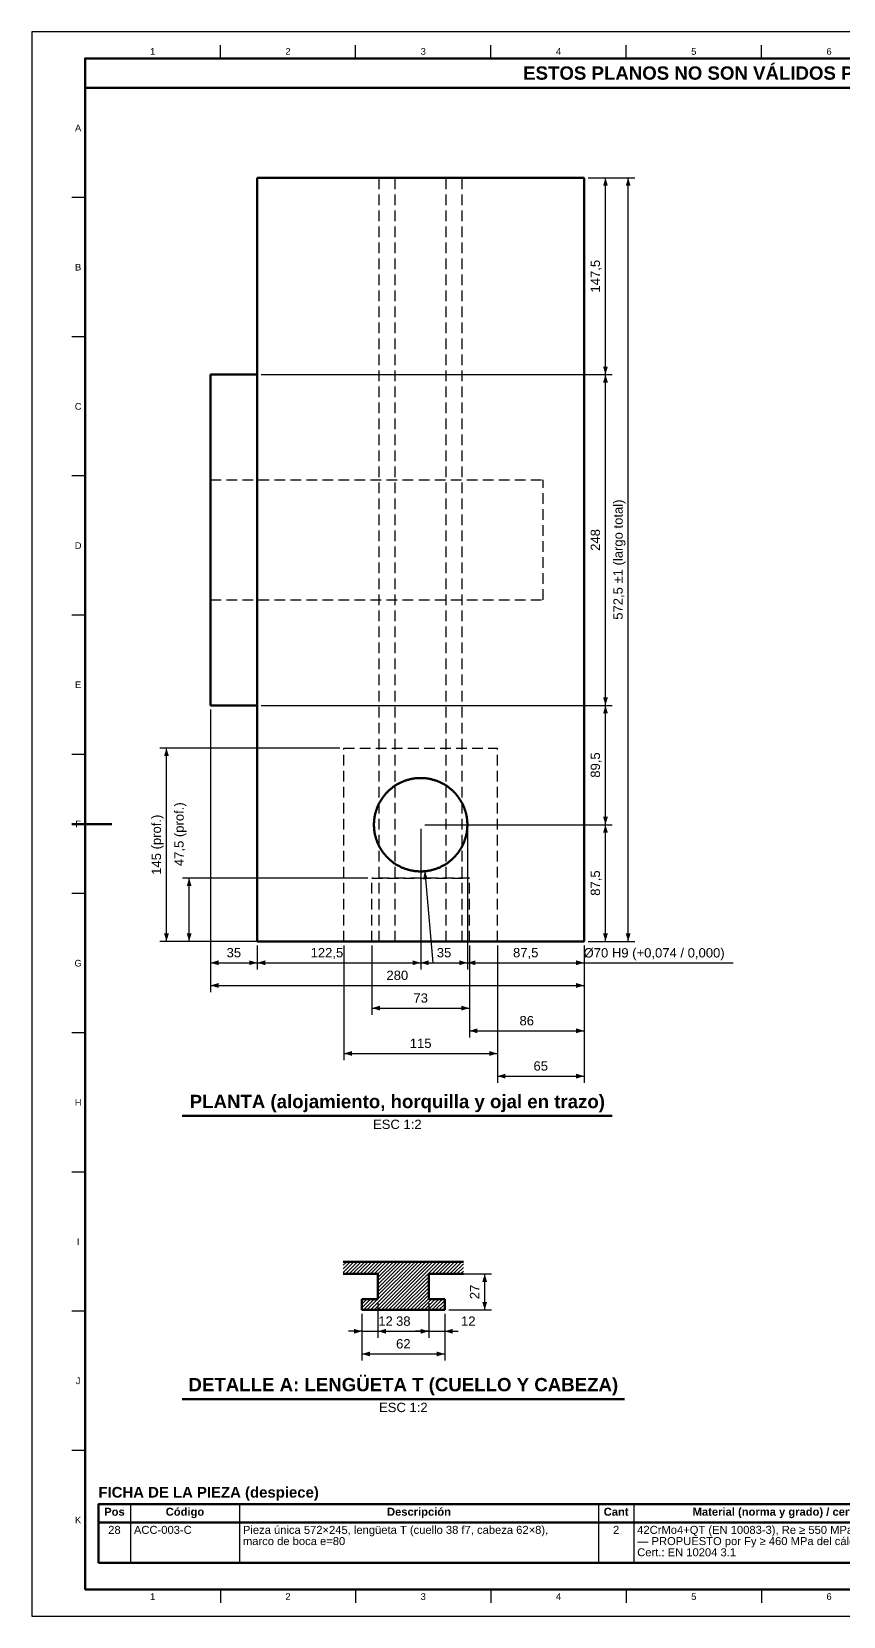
# Model space of a CAD drawing. Header units: millimetres. Extents: x 0 to 841, y 0 to 594.
# Drawn here: x 0 to 304, y 0 to 594 of the extents above; entities that cross this region are included whole.
import ezdxf
from ezdxf.enums import TextEntityAlignment as Align

# ---------------------------------------------------------------- set-up
doc = ezdxf.new("R2010")
doc.units = ezdxf.units.MM
doc.linetypes.add('OCULTO', pattern=[6, 4, -2])
for name, color, linetype, lineweight in [('ACH', 7, 'CONTINUOUS', 13), ('COTA', 7, 'CONTINUOUS', 25), ('FINA', 7, 'CONTINUOUS', 25), ('MARCO', 7, 'CONTINUOUS', 70), ('OCU', 7, 'OCULTO', 25), ('TXT', 7, 'CONTINUOUS', 25), ('VIS', 7, 'CONTINUOUS', 50)]:
    doc.layers.add(name, color=color, linetype=linetype, lineweight=lineweight)
doc.styles.add('STD', font='LiberationSans-Regular.ttf')
doc.styles.add('STDB', font='LiberationSans-Bold.ttf')

msp = doc.modelspace()

# ---------------------------------------------------------------- hatches: boundary and pattern name
at = {"layer": 'ACH'}
h = msp.add_hatch(dxfattribs=at)
h.set_pattern_fill('ANSI31', scale=0.3)
h.paths.add_polyline_path([(123.75, 114.85), (123.75, 118.85), (129.75, 118.85), (129.75, 128.35), (116.75, 128.35), (116.75, 132.85), (161.75, 132.85), (161.75, 128.35), (148.75, 128.35), (148.75, 118.85), (154.75, 118.85), (154.75, 114.85)])

# ---------------------------------------------------------------- linework, layer by layer
at = {"layer": 'COTA'}
for p, q in [((208.5, 539.23), (217.5, 539.23)), ((208.5, 539.23), (226, 539.23)), ((215, 465.48), (215, 539.23)), ((223.5, 252.98), (223.5, 539.23)), ((86, 465.48), (217.5, 465.48)), ((86, 465.48), (217.5, 465.48)), ((215, 341.48), (215, 465.48)), ((67, 339.98), (67, 242.48)), ((67, 339.98), (67, 233.98)), ((86, 341.48), (217.5, 341.48)), ((86, 341.48), (217.5, 341.48)), ((215, 296.73), (215, 341.48)), ((115.5, 325.48), (48, 325.48)), ((50.5, 252.98), (50.5, 325.48)), ((145.75, 295.23), (145.75, 242.48)), ((145.75, 295.23), (145.75, 242.48)), ((147.25, 296.73), (217.5, 296.73)), ((147.25, 296.73), (217.5, 296.73)), ((163.25, 295.23), (163.25, 242.48)), ((163.25, 295.23), (163.25, 242.48)), ((215, 252.98), (215, 296.73)), ((147.28, 279.3), (150.3, 245.01)), ((126, 276.73), (56.5, 276.73)), ((59, 252.98), (59, 276.73)), ((115.5, 252.98), (48, 252.98)), ((126, 252.98), (56.5, 252.98)), ((84.5, 251.48), (84.5, 242.48)), ((84.5, 251.48), (84.5, 242.48)), ((117, 251.48), (117, 208.48)), ((127.5, 251.48), (127.5, 225.48)), ((164, 251.48), (164, 225.48)), ((164, 251.48), (164, 216.98)), ((174.5, 251.48), (174.5, 208.48)), ((174.5, 251.48), (174.5, 199.98)), ((207, 251.48), (207, 242.48)), ((207, 251.48), (207, 233.98)), ((207, 251.48), (207, 216.98)), ((207, 251.48), (207, 199.98)), ((208.5, 252.98), (217.5, 252.98)), ((208.5, 252.98), (226, 252.98)), ((67, 244.98), (84.5, 244.98)), ((84.5, 244.98), (145.75, 244.98)), ((145.75, 244.98), (163.25, 244.98)), ((150.3, 245.01), (207.31, 245.01)), ((163.25, 244.98), (207, 244.98)), ((207.31, 245.01), (262.81, 245.01)), ((67, 236.48), (207, 236.48)), ((127.5, 227.98), (164, 227.98)), ((164, 219.48), (207, 219.48)), ((117, 210.98), (174.5, 210.98)), ((174.5, 202.48), (207, 202.48)), ((150.25, 128.35), (172.25, 128.35)), ((169.75, 114.85), (169.75, 128.35)), ((123.75, 113.35), (123.75, 104.35)), ((123.75, 113.35), (123.75, 95.85)), ((129.75, 117.35), (129.75, 104.35)), ((129.75, 117.35), (129.75, 104.35)), ((148.75, 117.35), (148.75, 104.35)), ((148.75, 117.35), (148.75, 104.35)), ((154.75, 113.35), (154.75, 104.35)), ((154.75, 113.35), (154.75, 95.85)), ((156.25, 114.85), (172.25, 114.85)), ((123.75, 106.85), (118.75, 106.85)), ((123.75, 106.85), (129.75, 106.85)), ((129.75, 106.85), (134.75, 106.85)), ((129.75, 106.85), (148.75, 106.85)), ((129.75, 106.85), (136.41, 106.85)), ((148.75, 106.85), (143.75, 106.85)), ((148.75, 106.85), (154.75, 106.85)), ((154.75, 106.85), (159.75, 106.85)), ((123.75, 98.35), (154.75, 98.35))]:
    msp.add_line(p, q, dxfattribs=at)
for points in [[(215, 539.23), (214.1, 536.23), (215.9, 536.23)], [(223.5, 539.23), (222.6, 536.23), (224.4, 536.23)], [(215, 465.48), (215.9, 468.48), (214.1, 468.48)], [(215, 465.48), (214.1, 462.48), (215.9, 462.48)], [(215, 341.48), (215.9, 344.48), (214.1, 344.48)], [(215, 341.48), (214.1, 338.48), (215.9, 338.48)], [(50.5, 325.48), (49.6, 322.48), (51.4, 322.48)], [(215, 296.73), (215.9, 299.73), (214.1, 299.73)], [(215, 296.73), (214.1, 293.73), (215.9, 293.73)], [(147.28, 279.3), (146.65, 276.23), (148.44, 276.39)], [(59, 276.73), (58.1, 273.73), (59.9, 273.73)], [(50.5, 252.98), (51.4, 255.98), (49.6, 255.98)], [(59, 252.98), (59.9, 255.98), (58.1, 255.98)], [(215, 252.98), (215.9, 255.98), (214.1, 255.98)], [(223.5, 252.98), (224.4, 255.98), (222.6, 255.98)], [(67, 244.98), (70, 244.08), (70, 245.88)], [(84.5, 244.98), (81.5, 245.88), (81.5, 244.08)], [(84.5, 244.98), (87.5, 244.08), (87.5, 245.88)], [(145.75, 244.98), (142.75, 245.88), (142.75, 244.08)], [(145.75, 244.98), (148.75, 244.08), (148.75, 245.88)], [(163.25, 244.98), (160.25, 245.88), (160.25, 244.08)], [(163.25, 244.98), (166.25, 244.08), (166.25, 245.88)], [(207, 244.98), (204, 245.88), (204, 244.08)], [(67, 236.48), (70, 235.58), (70, 237.38)], [(207, 236.48), (204, 237.38), (204, 235.58)], [(127.5, 227.98), (130.5, 227.08), (130.5, 228.88)], [(164, 227.98), (161, 228.88), (161, 227.08)], [(164, 219.48), (167, 218.58), (167, 220.38)], [(207, 219.48), (204, 220.38), (204, 218.58)], [(117, 210.98), (120, 210.08), (120, 211.88)], [(174.5, 210.98), (171.5, 211.88), (171.5, 210.08)], [(174.5, 202.48), (177.5, 201.58), (177.5, 203.38)], [(207, 202.48), (204, 203.38), (204, 201.58)], [(169.75, 128.35), (168.85, 125.35), (170.65, 125.35)], [(169.75, 114.85), (170.65, 117.85), (168.85, 117.85)], [(123.75, 106.85), (120.75, 107.75), (120.75, 105.95)], [(129.75, 106.85), (132.75, 105.95), (132.75, 107.75)], [(129.75, 106.85), (132.75, 105.95), (132.75, 107.75)], [(148.75, 106.85), (145.75, 107.75), (145.75, 105.95)], [(148.75, 106.85), (145.75, 107.75), (145.75, 105.95)], [(154.75, 106.85), (157.75, 105.95), (157.75, 107.75)], [(123.75, 98.35), (126.75, 97.45), (126.75, 99.25)], [(154.75, 98.35), (151.75, 99.25), (151.75, 97.45)]]:
    msp.add_solid(points, dxfattribs=at)
at = {"layer": 'FINA'}
for p, q in [((70.69, 584), (70.69, 589)), ((121.38, 584), (121.38, 589)), ((172.06, 584), (172.06, 589)), ((222.75, 584), (222.75, 589)), ((273.44, 584), (273.44, 589)), ((20, 531.82), (15, 531.82)), ((20, 479.64), (15, 479.64)), ((20, 427.45), (15, 427.45)), ((20, 375.27), (15, 375.27)), ((20, 323.09), (15, 323.09)), ((20, 270.91), (15, 270.91)), ((20, 218.73), (15, 218.73)), ((20, 166.55), (15, 166.55)), ((20, 114.36), (15, 114.36)), ((20, 62.18), (15, 62.18)), ((37.01, 42), (37.01, 20)), ((77.85, 42), (77.85, 20)), ((212.38, 42), (212.38, 20)), ((225.59, 42), (225.59, 20)), ((25, 35.2), (646, 35.2)), ((70.69, 10), (70.69, 5)), ((121.38, 10), (121.38, 5)), ((172.06, 10), (172.06, 5)), ((222.75, 10), (222.75, 5)), ((273.44, 10), (273.44, 5))]:
    msp.add_line(p, q, dxfattribs=at)
msp.add_lwpolyline([(0, 0), (841, 0), (841, 594), (0, 594)], close=True, dxfattribs=at)
at = {"layer": 'MARCO'}
msp.add_line((15, 297), (30, 297), dxfattribs=at)
for points in [[(20, 10), (831, 10), (831, 584), (20, 584)], [(20, 573), (831, 573), (831, 584), (20, 584)]]:
    msp.add_lwpolyline(points, close=True, dxfattribs=at)
at = {"layer": 'OCU'}
for points in [[(84.5, 539.23), (136.25, 539.23)], [(84.5, 465.48), (84.5, 539.23)], [(130.25, 252.98), (130.25, 539.23)], [(130.25, 252.98), (130.25, 539.23)], [(130.25, 539.23), (136.25, 539.23)], [(130.25, 539.23), (161.25, 539.23)], [(136.25, 252.98), (136.25, 539.23)], [(136.25, 252.98), (136.25, 539.23)], [(155.25, 539.23), (207, 539.23)], [(155.25, 539.23), (161.25, 539.23)], [(155.25, 252.98), (155.25, 539.23)], [(155.25, 252.98), (155.25, 539.23)], [(161.25, 252.98), (161.25, 539.23)], [(161.25, 252.98), (161.25, 539.23)], [(207, 252.98), (207, 539.23)], [(67, 465.48), (84.5, 465.48)], [(67, 341.48), (67, 465.48)], [(84.5, 341.48), (84.5, 465.48)], [(67, 425.98), (67, 380.98)], [(67, 425.98), (67, 380.98)], [(67, 425.98), (191.67, 425.98)], [(67, 425.98), (191.67, 425.98)], [(191.67, 380.98), (191.67, 425.98)], [(191.67, 380.98), (191.67, 425.98)], [(67, 380.98), (191.67, 380.98)], [(67, 380.98), (191.67, 380.98)], [(67, 341.48), (84.5, 341.48)], [(84.5, 252.98), (84.5, 341.48)], [(117, 252.98), (117, 325.48)], [(117, 325.48), (174.5, 325.48)], [(117, 252.98), (117, 325.48)], [(117, 325.48), (174.5, 325.48)], [(174.5, 252.98), (174.5, 325.48)], [(174.5, 252.98), (174.5, 325.48)], [(163.25, 296.73), (163.25, 296.43), (163.24, 296.13), (163.23, 295.83), (163.21, 295.53), (163.19, 295.23), (163.16, 294.93), (163.12, 294.63), (163.09, 294.33), (163.04, 294.04), (162.99, 293.74), (162.94, 293.44), (162.88, 293.15), (162.82, 292.86), (162.75, 292.56), (162.67, 292.27), (162.59, 291.98), (162.51, 291.69), (162.42, 291.41), (162.33, 291.12), (162.23, 290.84), (162.13, 290.56), (162.02, 290.28), (161.9, 290), (161.79, 289.72), (161.66, 289.45), (161.54, 289.17), (161.4, 288.9), (161.27, 288.64), (161.13, 288.37), (160.98, 288.11), (160.83, 287.85), (160.68, 287.59), (160.52, 287.34), (160.35, 287.08), (160.18, 286.83), (160.01, 286.59), (159.84, 286.35), (159.66, 286.1), (159.47, 285.87), (159.28, 285.63), (159.09, 285.4), (158.89, 285.18), (158.69, 284.95), (158.49, 284.73), (158.28, 284.51), (158.07, 284.3), (157.86, 284.09), (157.64, 283.89), (157.42, 283.68), (157.19, 283.48), (156.96, 283.29), (156.73, 283.1), (156.49, 282.91), (156.25, 282.73), (156.01, 282.55), (155.77, 282.38), (155.52, 282.21), (155.27, 282.04), (155.02, 281.88), (154.76, 281.73), (154.5, 281.57), (154.24, 281.43), (153.97, 281.28), (153.71, 281.14), (153.44, 281.01), (153.17, 280.88), (152.9, 280.75), (152.62, 280.63), (152.34, 280.52), (152.06, 280.41), (151.78, 280.3), (151.5, 280.2), (151.21, 280.1), (150.93, 280.01), (150.64, 279.93), (150.35, 279.84), (150.06, 279.77), (149.77, 279.7), (149.48, 279.63), (149.18, 279.57), (148.89, 279.51), (148.59, 279.46), (148.29, 279.41), (148, 279.37), (147.7, 279.34), (147.4, 279.31), (147.1, 279.28), (146.8, 279.26), (146.5, 279.24), (146.2, 279.23), (145.9, 279.23), (145.6, 279.23), (145.3, 279.23), (145, 279.24), (144.7, 279.26), (144.4, 279.28), (144.1, 279.31), (143.8, 279.34), (143.5, 279.37), (143.21, 279.41), (142.91, 279.46), (142.61, 279.51), (142.32, 279.57), (142.02, 279.63), (141.73, 279.7), (141.44, 279.77), (141.15, 279.84), (140.86, 279.93), (140.57, 280.01), (140.29, 280.1), (140, 280.2), (139.72, 280.3), (139.44, 280.41), (139.16, 280.52), (138.88, 280.63), (138.6, 280.75), (138.33, 280.88), (138.06, 281.01), (137.79, 281.14), (137.53, 281.28), (137.26, 281.43), (137, 281.57), (136.74, 281.73), (136.48, 281.88), (136.23, 282.04), (135.98, 282.21), (135.73, 282.38), (135.49, 282.55), (135.25, 282.73), (135.01, 282.91), (134.77, 283.1), (134.54, 283.29), (134.31, 283.48), (134.08, 283.68), (133.86, 283.89), (133.64, 284.09), (133.43, 284.3), (133.22, 284.51), (133.01, 284.73), (132.81, 284.95), (132.61, 285.18), (132.41, 285.4), (132.22, 285.63), (132.03, 285.87), (131.84, 286.1), (131.66, 286.35), (131.49, 286.59), (131.32, 286.83), (131.15, 287.08), (130.98, 287.34), (130.82, 287.59), (130.67, 287.85), (130.52, 288.11), (130.37, 288.37), (130.23, 288.64), (130.1, 288.9), (129.96, 289.17), (129.84, 289.45), (129.71, 289.72), (129.6, 290), (129.48, 290.28), (129.37, 290.56), (129.27, 290.84), (129.17, 291.12), (129.08, 291.41), (128.99, 291.69), (128.91, 291.98), (128.83, 292.27), (128.75, 292.56), (128.68, 292.86), (128.62, 293.15), (128.56, 293.44), (128.51, 293.74), (128.46, 294.04), (128.41, 294.33), (128.38, 294.63), (128.34, 294.93), (128.31, 295.23), (128.29, 295.53), (128.27, 295.83), (128.26, 296.13), (128.25, 296.43), (128.25, 296.73), (128.25, 297.03), (128.26, 297.33), (128.27, 297.63), (128.29, 297.93), (128.31, 298.23), (128.34, 298.53), (128.38, 298.83), (128.41, 299.12), (128.46, 299.42), (128.51, 299.72), (128.56, 300.01), (128.62, 300.31), (128.68, 300.6), (128.75, 300.89), (128.83, 301.19), (128.91, 301.48), (128.99, 301.76), (129.08, 302.05), (129.17, 302.34), (129.27, 302.62), (129.37, 302.9), (129.48, 303.18), (129.6, 303.46), (129.71, 303.74), (129.84, 304.01), (129.96, 304.28), (130.1, 304.55), (130.23, 304.82), (130.37, 305.09), (130.52, 305.35), (130.67, 305.61), (130.82, 305.87), (130.98, 306.12), (131.15, 306.37), (131.32, 306.62), (131.49, 306.87), (131.66, 307.11), (131.84, 307.35), (132.03, 307.59), (132.22, 307.82), (132.41, 308.05), (132.61, 308.28), (132.81, 308.51), (133.01, 308.73), (133.22, 308.94), (133.43, 309.16), (133.64, 309.37), (133.86, 309.57), (134.08, 309.77), (134.31, 309.97), (134.54, 310.17), (134.77, 310.36), (135.01, 310.54), (135.25, 310.73), (135.49, 310.9), (135.73, 311.08), (135.98, 311.25), (136.23, 311.41), (136.48, 311.57), (136.74, 311.73), (137, 311.88), (137.26, 312.03), (137.53, 312.18), (137.79, 312.31), (138.06, 312.45), (138.33, 312.58), (138.6, 312.7), (138.88, 312.82), (139.16, 312.94), (139.44, 313.05), (139.72, 313.16), (140, 313.26), (140.29, 313.35), (140.57, 313.44), (140.86, 313.53), (141.15, 313.61), (141.44, 313.69), (141.73, 313.76), (142.02, 313.83), (142.32, 313.89), (142.61, 313.94), (142.91, 314), (143.21, 314.04), (143.5, 314.08), (143.8, 314.12), (144.1, 314.15), (144.4, 314.18), (144.7, 314.2), (145, 314.21), (145.3, 314.22), (145.6, 314.23), (145.9, 314.23), (146.2, 314.22), (146.5, 314.21), (146.8, 314.2), (147.1, 314.18), (147.4, 314.15), (147.7, 314.12), (148, 314.08), (148.29, 314.04), (148.59, 314), (148.89, 313.94), (149.18, 313.89), (149.48, 313.83), (149.77, 313.76), (150.06, 313.69), (150.35, 313.61), (150.64, 313.53), (150.93, 313.44), (151.21, 313.35), (151.5, 313.26), (151.78, 313.16), (152.06, 313.05), (152.34, 312.94), (152.62, 312.82), (152.9, 312.7), (153.17, 312.58), (153.44, 312.45), (153.71, 312.31), (153.97, 312.18), (154.24, 312.03), (154.5, 311.88), (154.76, 311.73), (155.02, 311.57), (155.27, 311.41), (155.52, 311.25), (155.77, 311.08), (156.01, 310.9), (156.25, 310.73), (156.49, 310.54), (156.73, 310.36), (156.96, 310.17), (157.19, 309.97), (157.42, 309.77), (157.64, 309.57), (157.86, 309.37), (158.07, 309.16), (158.28, 308.94), (158.49, 308.73), (158.69, 308.51), (158.89, 308.28), (159.09, 308.05), (159.28, 307.82), (159.47, 307.59), (159.66, 307.35), (159.84, 307.11), (160.01, 306.87), (160.18, 306.62), (160.35, 306.37), (160.52, 306.12), (160.68, 305.87), (160.83, 305.61), (160.98, 305.35), (161.13, 305.09), (161.27, 304.82), (161.4, 304.55), (161.54, 304.28), (161.66, 304.01), (161.79, 303.74), (161.9, 303.46), (162.02, 303.18), (162.13, 302.9), (162.23, 302.62), (162.33, 302.34), (162.42, 302.05), (162.51, 301.76), (162.59, 301.48), (162.67, 301.19), (162.75, 300.89), (162.82, 300.6), (162.88, 300.31), (162.94, 300.01), (162.99, 299.72), (163.04, 299.42), (163.09, 299.12), (163.12, 298.83), (163.16, 298.53), (163.19, 298.23), (163.21, 297.93), (163.23, 297.63), (163.24, 297.33), (163.25, 297.03), (163.25, 296.73)], [(163.25, 296.73), (163.25, 296.43), (163.24, 296.13), (163.23, 295.83), (163.21, 295.53), (163.19, 295.23), (163.16, 294.93), (163.12, 294.63), (163.09, 294.33), (163.04, 294.04), (162.99, 293.74), (162.94, 293.44), (162.88, 293.15), (162.82, 292.86), (162.75, 292.56), (162.67, 292.27), (162.59, 291.98), (162.51, 291.69), (162.42, 291.41), (162.33, 291.12), (162.23, 290.84), (162.13, 290.56), (162.02, 290.28), (161.9, 290), (161.79, 289.72), (161.66, 289.45), (161.54, 289.17), (161.4, 288.9), (161.27, 288.64), (161.13, 288.37), (160.98, 288.11), (160.83, 287.85), (160.68, 287.59), (160.52, 287.34), (160.35, 287.08), (160.18, 286.83), (160.01, 286.59), (159.84, 286.35), (159.66, 286.1), (159.47, 285.87), (159.28, 285.63), (159.09, 285.4), (158.89, 285.18), (158.69, 284.95), (158.49, 284.73), (158.28, 284.51), (158.07, 284.3), (157.86, 284.09), (157.64, 283.89), (157.42, 283.68), (157.19, 283.48), (156.96, 283.29), (156.73, 283.1), (156.49, 282.91), (156.25, 282.73), (156.01, 282.55), (155.77, 282.38), (155.52, 282.21), (155.27, 282.04), (155.02, 281.88), (154.76, 281.73), (154.5, 281.57), (154.24, 281.43), (153.97, 281.28), (153.71, 281.14), (153.44, 281.01), (153.17, 280.88), (152.9, 280.75), (152.62, 280.63), (152.34, 280.52), (152.06, 280.41), (151.78, 280.3), (151.5, 280.2), (151.21, 280.1), (150.93, 280.01), (150.64, 279.93), (150.35, 279.84), (150.06, 279.77), (149.77, 279.7), (149.48, 279.63), (149.18, 279.57), (148.89, 279.51), (148.59, 279.46), (148.29, 279.41), (148, 279.37), (147.7, 279.34), (147.4, 279.31), (147.1, 279.28), (146.8, 279.26), (146.5, 279.24), (146.2, 279.23), (145.9, 279.23), (145.6, 279.23), (145.3, 279.23), (145, 279.24), (144.7, 279.26), (144.4, 279.28), (144.1, 279.31), (143.8, 279.34), (143.5, 279.37), (143.21, 279.41), (142.91, 279.46), (142.61, 279.51), (142.32, 279.57), (142.02, 279.63), (141.73, 279.7), (141.44, 279.77), (141.15, 279.84), (140.86, 279.93), (140.57, 280.01), (140.29, 280.1), (140, 280.2), (139.72, 280.3), (139.44, 280.41), (139.16, 280.52), (138.88, 280.63), (138.6, 280.75), (138.33, 280.88), (138.06, 281.01), (137.79, 281.14), (137.53, 281.28), (137.26, 281.43), (137, 281.57), (136.74, 281.73), (136.48, 281.88), (136.23, 282.04), (135.98, 282.21), (135.73, 282.38), (135.49, 282.55), (135.25, 282.73), (135.01, 282.91), (134.77, 283.1), (134.54, 283.29), (134.31, 283.48), (134.08, 283.68), (133.86, 283.89), (133.64, 284.09), (133.43, 284.3), (133.22, 284.51), (133.01, 284.73), (132.81, 284.95), (132.61, 285.18), (132.41, 285.4), (132.22, 285.63), (132.03, 285.87), (131.84, 286.1), (131.66, 286.35), (131.49, 286.59), (131.32, 286.83), (131.15, 287.08), (130.98, 287.34), (130.82, 287.59), (130.67, 287.85), (130.52, 288.11), (130.37, 288.37), (130.23, 288.64), (130.1, 288.9), (129.96, 289.17), (129.84, 289.45), (129.71, 289.72), (129.6, 290), (129.48, 290.28), (129.37, 290.56), (129.27, 290.84), (129.17, 291.12), (129.08, 291.41), (128.99, 291.69), (128.91, 291.98), (128.83, 292.27), (128.75, 292.56), (128.68, 292.86), (128.62, 293.15), (128.56, 293.44), (128.51, 293.74), (128.46, 294.04), (128.41, 294.33), (128.38, 294.63), (128.34, 294.93), (128.31, 295.23), (128.29, 295.53), (128.27, 295.83), (128.26, 296.13), (128.25, 296.43), (128.25, 296.73), (128.25, 297.03), (128.26, 297.33), (128.27, 297.63), (128.29, 297.93), (128.31, 298.23), (128.34, 298.53), (128.38, 298.83), (128.41, 299.12), (128.46, 299.42), (128.51, 299.72), (128.56, 300.01), (128.62, 300.31), (128.68, 300.6), (128.75, 300.89), (128.83, 301.19), (128.91, 301.48), (128.99, 301.76), (129.08, 302.05), (129.17, 302.34), (129.27, 302.62), (129.37, 302.9), (129.48, 303.18), (129.6, 303.46), (129.71, 303.74), (129.84, 304.01), (129.96, 304.28), (130.1, 304.55), (130.23, 304.82), (130.37, 305.09), (130.52, 305.35), (130.67, 305.61), (130.82, 305.87), (130.98, 306.12), (131.15, 306.37), (131.32, 306.62), (131.49, 306.87), (131.66, 307.11), (131.84, 307.35), (132.03, 307.59), (132.22, 307.82), (132.41, 308.05), (132.61, 308.28), (132.81, 308.51), (133.01, 308.73), (133.22, 308.94), (133.43, 309.16), (133.64, 309.37), (133.86, 309.57), (134.08, 309.77), (134.31, 309.97), (134.54, 310.17), (134.77, 310.36), (135.01, 310.54), (135.25, 310.73), (135.49, 310.9), (135.73, 311.08), (135.98, 311.25), (136.23, 311.41), (136.48, 311.57), (136.74, 311.73), (137, 311.88), (137.26, 312.03), (137.53, 312.18), (137.79, 312.31), (138.06, 312.45), (138.33, 312.58), (138.6, 312.7), (138.88, 312.82), (139.16, 312.94), (139.44, 313.05), (139.72, 313.16), (140, 313.26), (140.29, 313.35), (140.57, 313.44), (140.86, 313.53), (141.15, 313.61), (141.44, 313.69), (141.73, 313.76), (142.02, 313.83), (142.32, 313.89), (142.61, 313.94), (142.91, 314), (143.21, 314.04), (143.5, 314.08), (143.8, 314.12), (144.1, 314.15), (144.4, 314.18), (144.7, 314.2), (145, 314.21), (145.3, 314.22), (145.6, 314.23), (145.9, 314.23), (146.2, 314.22), (146.5, 314.21), (146.8, 314.2), (147.1, 314.18), (147.4, 314.15), (147.7, 314.12), (148, 314.08), (148.29, 314.04), (148.59, 314), (148.89, 313.94), (149.18, 313.89), (149.48, 313.83), (149.77, 313.76), (150.06, 313.69), (150.35, 313.61), (150.64, 313.53), (150.93, 313.44), (151.21, 313.35), (151.5, 313.26), (151.78, 313.16), (152.06, 313.05), (152.34, 312.94), (152.62, 312.82), (152.9, 312.7), (153.17, 312.58), (153.44, 312.45), (153.71, 312.31), (153.97, 312.18), (154.24, 312.03), (154.5, 311.88), (154.76, 311.73), (155.02, 311.57), (155.27, 311.41), (155.52, 311.25), (155.77, 311.08), (156.01, 310.9), (156.25, 310.73), (156.49, 310.54), (156.73, 310.36), (156.96, 310.17), (157.19, 309.97), (157.42, 309.77), (157.64, 309.57), (157.86, 309.37), (158.07, 309.16), (158.28, 308.94), (158.49, 308.73), (158.69, 308.51), (158.89, 308.28), (159.09, 308.05), (159.28, 307.82), (159.47, 307.59), (159.66, 307.35), (159.84, 307.11), (160.01, 306.87), (160.18, 306.62), (160.35, 306.37), (160.52, 306.12), (160.68, 305.87), (160.83, 305.61), (160.98, 305.35), (161.13, 305.09), (161.27, 304.82), (161.4, 304.55), (161.54, 304.28), (161.66, 304.01), (161.79, 303.74), (161.9, 303.46), (162.02, 303.18), (162.13, 302.9), (162.23, 302.62), (162.33, 302.34), (162.42, 302.05), (162.51, 301.76), (162.59, 301.48), (162.67, 301.19), (162.75, 300.89), (162.82, 300.6), (162.88, 300.31), (162.94, 300.01), (162.99, 299.72), (163.04, 299.42), (163.09, 299.12), (163.12, 298.83), (163.16, 298.53), (163.19, 298.23), (163.21, 297.93), (163.23, 297.63), (163.24, 297.33), (163.25, 297.03), (163.25, 296.73)], [(163.25, 296.73), (163.25, 297.03), (163.24, 297.33), (163.23, 297.63), (163.21, 297.93), (163.19, 298.23), (163.16, 298.53), (163.12, 298.83), (163.09, 299.12), (163.04, 299.42), (162.99, 299.72), (162.94, 300.01), (162.88, 300.31), (162.82, 300.6), (162.75, 300.89), (162.67, 301.19), (162.59, 301.48), (162.51, 301.76), (162.42, 302.05), (162.33, 302.34), (162.23, 302.62), (162.13, 302.9), (162.02, 303.18), (161.9, 303.46), (161.79, 303.74), (161.66, 304.01), (161.54, 304.28), (161.4, 304.55), (161.27, 304.82), (161.13, 305.09), (160.98, 305.35), (160.83, 305.61), (160.68, 305.87), (160.52, 306.12), (160.35, 306.37), (160.18, 306.62), (160.01, 306.87), (159.84, 307.11), (159.66, 307.35), (159.47, 307.59), (159.28, 307.82), (159.09, 308.05), (158.89, 308.28), (158.69, 308.51), (158.49, 308.73), (158.28, 308.94), (158.07, 309.16), (157.86, 309.37), (157.64, 309.57), (157.42, 309.77), (157.19, 309.97), (156.96, 310.17), (156.73, 310.36), (156.49, 310.54), (156.25, 310.73), (156.01, 310.9), (155.77, 311.08), (155.52, 311.25), (155.27, 311.41), (155.02, 311.57), (154.76, 311.73), (154.5, 311.88), (154.24, 312.03), (153.97, 312.18), (153.71, 312.31), (153.44, 312.45), (153.17, 312.58), (152.9, 312.7), (152.62, 312.82), (152.34, 312.94), (152.06, 313.05), (151.78, 313.16), (151.5, 313.26), (151.21, 313.35), (150.93, 313.44), (150.64, 313.53), (150.35, 313.61), (150.06, 313.69), (149.77, 313.76), (149.48, 313.83), (149.18, 313.89), (148.89, 313.94), (148.59, 314), (148.29, 314.04), (148, 314.08), (147.7, 314.12), (147.4, 314.15), (147.1, 314.18), (146.8, 314.2), (146.5, 314.21), (146.2, 314.22), (145.9, 314.23), (145.6, 314.23), (145.3, 314.22), (145, 314.21), (144.7, 314.2), (144.4, 314.18), (144.1, 314.15), (143.8, 314.12), (143.5, 314.08), (143.21, 314.04), (142.91, 314), (142.61, 313.94), (142.32, 313.89), (142.02, 313.83), (141.73, 313.76), (141.44, 313.69), (141.15, 313.61), (140.86, 313.53), (140.57, 313.44), (140.29, 313.35), (140, 313.26), (139.72, 313.16), (139.44, 313.05), (139.16, 312.94), (138.88, 312.82), (138.6, 312.7), (138.33, 312.58), (138.06, 312.45), (137.79, 312.31), (137.53, 312.18), (137.26, 312.03), (137, 311.88), (136.74, 311.73), (136.48, 311.57), (136.23, 311.41), (135.98, 311.25), (135.73, 311.08), (135.49, 310.9), (135.25, 310.73), (135.01, 310.54), (134.77, 310.36), (134.54, 310.17), (134.31, 309.97), (134.08, 309.77), (133.86, 309.57), (133.64, 309.37), (133.43, 309.16), (133.22, 308.94), (133.01, 308.73), (132.81, 308.51), (132.61, 308.28), (132.41, 308.05), (132.22, 307.82), (132.03, 307.59), (131.84, 307.35), (131.66, 307.11), (131.49, 306.87), (131.32, 306.62), (131.15, 306.37), (130.98, 306.12), (130.82, 305.87), (130.67, 305.61), (130.52, 305.35), (130.37, 305.09), (130.23, 304.82), (130.1, 304.55), (129.96, 304.28), (129.84, 304.01), (129.71, 303.74), (129.6, 303.46), (129.48, 303.18), (129.37, 302.9), (129.27, 302.62), (129.17, 302.34), (129.08, 302.05), (128.99, 301.76), (128.91, 301.48), (128.83, 301.19), (128.75, 300.89), (128.68, 300.6), (128.62, 300.31), (128.56, 300.01), (128.51, 299.72), (128.46, 299.42), (128.41, 299.12), (128.38, 298.83), (128.34, 298.53), (128.31, 298.23), (128.29, 297.93), (128.27, 297.63), (128.26, 297.33), (128.25, 297.03), (128.25, 296.73), (128.25, 296.43), (128.26, 296.13), (128.27, 295.83), (128.29, 295.53), (128.31, 295.23), (128.34, 294.93), (128.38, 294.63), (128.41, 294.33), (128.46, 294.04), (128.51, 293.74), (128.56, 293.44), (128.62, 293.15), (128.68, 292.86), (128.75, 292.56), (128.83, 292.27), (128.91, 291.98), (128.99, 291.69), (129.08, 291.41), (129.17, 291.12), (129.27, 290.84), (129.37, 290.56), (129.48, 290.28), (129.6, 290), (129.71, 289.72), (129.84, 289.45), (129.96, 289.17), (130.1, 288.9), (130.23, 288.64), (130.37, 288.37), (130.52, 288.11), (130.67, 287.85), (130.82, 287.59), (130.98, 287.34), (131.15, 287.08), (131.32, 286.83), (131.49, 286.59), (131.66, 286.35), (131.84, 286.1), (132.03, 285.87), (132.22, 285.63), (132.41, 285.4), (132.61, 285.18), (132.81, 284.95), (133.01, 284.73), (133.22, 284.51), (133.43, 284.3), (133.64, 284.09), (133.86, 283.89), (134.08, 283.68), (134.31, 283.48), (134.54, 283.29), (134.77, 283.1), (135.01, 282.91), (135.25, 282.73), (135.49, 282.55), (135.73, 282.38), (135.98, 282.21), (136.23, 282.04), (136.48, 281.88), (136.74, 281.73), (137, 281.57), (137.26, 281.43), (137.53, 281.28), (137.79, 281.14), (138.06, 281.01), (138.33, 280.88), (138.6, 280.75), (138.88, 280.63), (139.16, 280.52), (139.44, 280.41), (139.72, 280.3), (140, 280.2), (140.29, 280.1), (140.57, 280.01), (140.86, 279.93), (141.15, 279.84), (141.44, 279.77), (141.73, 279.7), (142.02, 279.63), (142.32, 279.57), (142.61, 279.51), (142.91, 279.46), (143.21, 279.41), (143.5, 279.37), (143.8, 279.34), (144.1, 279.31), (144.4, 279.28), (144.7, 279.26), (145, 279.24), (145.3, 279.23), (145.6, 279.23), (145.9, 279.23), (146.2, 279.23), (146.5, 279.24), (146.8, 279.26), (147.1, 279.28), (147.4, 279.31), (147.7, 279.34), (148, 279.37), (148.29, 279.41), (148.59, 279.46), (148.89, 279.51), (149.18, 279.57), (149.48, 279.63), (149.77, 279.7), (150.06, 279.77), (150.35, 279.84), (150.64, 279.93), (150.93, 280.01), (151.21, 280.1), (151.5, 280.2), (151.78, 280.3), (152.06, 280.41), (152.34, 280.52), (152.62, 280.63), (152.9, 280.75), (153.17, 280.88), (153.44, 281.01), (153.71, 281.14), (153.97, 281.28), (154.24, 281.43), (154.5, 281.57), (154.76, 281.73), (155.02, 281.88), (155.27, 282.04), (155.52, 282.21), (155.77, 282.38), (156.01, 282.55), (156.25, 282.73), (156.49, 282.91), (156.73, 283.1), (156.96, 283.29), (157.19, 283.48), (157.42, 283.68), (157.64, 283.89), (157.86, 284.09), (158.07, 284.3), (158.28, 284.51), (158.49, 284.73), (158.69, 284.95), (158.89, 285.18), (159.09, 285.4), (159.28, 285.63), (159.47, 285.87), (159.66, 286.1), (159.84, 286.35), (160.01, 286.59), (160.18, 286.83), (160.35, 287.08), (160.52, 287.34), (160.68, 287.59), (160.83, 287.85), (160.98, 288.11), (161.13, 288.37), (161.27, 288.64), (161.4, 288.9), (161.54, 289.17), (161.66, 289.45), (161.79, 289.72), (161.9, 290), (162.02, 290.28), (162.13, 290.56), (162.23, 290.84), (162.33, 291.12), (162.42, 291.41), (162.51, 291.69), (162.59, 291.98), (162.67, 292.27), (162.75, 292.56), (162.82, 292.86), (162.88, 293.15), (162.94, 293.44), (162.99, 293.74), (163.04, 294.04), (163.09, 294.33), (163.12, 294.63), (163.16, 294.93), (163.19, 295.23), (163.21, 295.53), (163.23, 295.83), (163.24, 296.13), (163.25, 296.43), (163.25, 296.73)], [(164, 276.73), (127.5, 276.73)], [(127.5, 252.98), (127.5, 276.73)], [(127.5, 252.98), (127.5, 276.73)], [(127.5, 276.73), (164, 276.73)], [(164, 276.73), (127.5, 276.73)], [(127.5, 252.98), (127.5, 276.73)], [(127.5, 252.98), (127.5, 276.73)], [(127.5, 276.73), (164, 276.73)], [(164, 252.98), (164, 276.73)], [(164, 252.98), (164, 276.73)], [(164, 252.98), (164, 276.73)], [(164, 252.98), (164, 276.73)], [(84.5, 252.98), (136.25, 252.98)], [(117, 252.98), (127.5, 252.98)], [(117, 252.98), (127.5, 252.98)], [(127.5, 252.98), (164, 252.98)], [(127.5, 252.98), (164, 252.98)], [(130.25, 252.98), (161.25, 252.98)], [(130.25, 252.98), (136.25, 252.98)], [(155.25, 252.98), (161.25, 252.98)], [(155.25, 252.98), (207, 252.98)], [(164, 252.98), (174.5, 252.98)], [(164, 252.98), (174.5, 252.98)]]:
    msp.add_lwpolyline(points, dxfattribs=at)
at = {"layer": 'VIS'}
for p, q in [((56.44, 187.58), (217.56, 187.58)), ((56.42, 81.45), (222.08, 81.45)), ((25, 42), (25, 20)), ((25, 20), (646, 20))]:
    msp.add_line(p, q, dxfattribs=at)
for points in [[(84.5, 539.23), (207, 539.23)], [(84.5, 465.48), (84.5, 539.23)], [(207, 252.98), (207, 539.23)], [(67, 465.48), (84.5, 465.48)], [(67, 341.48), (67, 465.48)], [(84.5, 341.48), (84.5, 465.48)], [(67, 341.48), (84.5, 341.48)], [(84.5, 252.98), (84.5, 341.48)], [(163.25, 296.73), (163.25, 296.43), (163.24, 296.13), (163.23, 295.83), (163.21, 295.53), (163.19, 295.23), (163.16, 294.93), (163.12, 294.63), (163.09, 294.33), (163.04, 294.04), (162.99, 293.74), (162.94, 293.44), (162.88, 293.15), (162.82, 292.86), (162.75, 292.56), (162.67, 292.27), (162.59, 291.98), (162.51, 291.69), (162.42, 291.41), (162.33, 291.12), (162.23, 290.84), (162.13, 290.56), (162.02, 290.28), (161.9, 290), (161.79, 289.72), (161.66, 289.45), (161.54, 289.17), (161.4, 288.9), (161.27, 288.64), (161.13, 288.37), (160.98, 288.11), (160.83, 287.85), (160.68, 287.59), (160.52, 287.34), (160.35, 287.08), (160.18, 286.83), (160.01, 286.59), (159.84, 286.35), (159.66, 286.1), (159.47, 285.87), (159.28, 285.63), (159.09, 285.4), (158.89, 285.18), (158.69, 284.95), (158.49, 284.73), (158.28, 284.51), (158.07, 284.3), (157.86, 284.09), (157.64, 283.89), (157.42, 283.68), (157.19, 283.48), (156.96, 283.29), (156.73, 283.1), (156.49, 282.91), (156.25, 282.73), (156.01, 282.55), (155.77, 282.38), (155.52, 282.21), (155.27, 282.04), (155.02, 281.88), (154.76, 281.73), (154.5, 281.57), (154.24, 281.43), (153.97, 281.28), (153.71, 281.14), (153.44, 281.01), (153.17, 280.88), (152.9, 280.75), (152.62, 280.63), (152.34, 280.52), (152.06, 280.41), (151.78, 280.3), (151.5, 280.2), (151.21, 280.1), (150.93, 280.01), (150.64, 279.93), (150.35, 279.84), (150.06, 279.77), (149.77, 279.7), (149.48, 279.63), (149.18, 279.57), (148.89, 279.51), (148.59, 279.46), (148.29, 279.41), (148, 279.37), (147.7, 279.34), (147.4, 279.31), (147.1, 279.28), (146.8, 279.26), (146.5, 279.24), (146.2, 279.23), (145.9, 279.23), (145.6, 279.23), (145.3, 279.23), (145, 279.24), (144.7, 279.26), (144.4, 279.28), (144.1, 279.31), (143.8, 279.34), (143.5, 279.37), (143.21, 279.41), (142.91, 279.46), (142.61, 279.51), (142.32, 279.57), (142.02, 279.63), (141.73, 279.7), (141.44, 279.77), (141.15, 279.84), (140.86, 279.93), (140.57, 280.01), (140.29, 280.1), (140, 280.2), (139.72, 280.3), (139.44, 280.41), (139.16, 280.52), (138.88, 280.63), (138.6, 280.75), (138.33, 280.88), (138.06, 281.01), (137.79, 281.14), (137.53, 281.28), (137.26, 281.43), (137, 281.57), (136.74, 281.73), (136.48, 281.88), (136.23, 282.04), (135.98, 282.21), (135.73, 282.38), (135.49, 282.55), (135.25, 282.73), (135.01, 282.91), (134.77, 283.1), (134.54, 283.29), (134.31, 283.48), (134.08, 283.68), (133.86, 283.89), (133.64, 284.09), (133.43, 284.3), (133.22, 284.51), (133.01, 284.73), (132.81, 284.95), (132.61, 285.18), (132.41, 285.4), (132.22, 285.63), (132.03, 285.87), (131.84, 286.1), (131.66, 286.35), (131.49, 286.59), (131.32, 286.83), (131.15, 287.08), (130.98, 287.34), (130.82, 287.59), (130.67, 287.85), (130.52, 288.11), (130.37, 288.37), (130.23, 288.64), (130.1, 288.9), (129.96, 289.17), (129.84, 289.45), (129.71, 289.72), (129.6, 290), (129.48, 290.28), (129.37, 290.56), (129.27, 290.84), (129.17, 291.12), (129.08, 291.41), (128.99, 291.69), (128.91, 291.98), (128.83, 292.27), (128.75, 292.56), (128.68, 292.86), (128.62, 293.15), (128.56, 293.44), (128.51, 293.74), (128.46, 294.04), (128.41, 294.33), (128.38, 294.63), (128.34, 294.93), (128.31, 295.23), (128.29, 295.53), (128.27, 295.83), (128.26, 296.13), (128.25, 296.43), (128.25, 296.73), (128.25, 297.03), (128.26, 297.33), (128.27, 297.63), (128.29, 297.93), (128.31, 298.23), (128.34, 298.53), (128.38, 298.83), (128.41, 299.12), (128.46, 299.42), (128.51, 299.72), (128.56, 300.01), (128.62, 300.31), (128.68, 300.6), (128.75, 300.89), (128.83, 301.19), (128.91, 301.48), (128.99, 301.76), (129.08, 302.05), (129.17, 302.34), (129.27, 302.62), (129.37, 302.9), (129.48, 303.18), (129.6, 303.46), (129.71, 303.74), (129.84, 304.01), (129.96, 304.28), (130.1, 304.55), (130.23, 304.82), (130.37, 305.09), (130.52, 305.35), (130.67, 305.61), (130.82, 305.87), (130.98, 306.12), (131.15, 306.37), (131.32, 306.62), (131.49, 306.87), (131.66, 307.11), (131.84, 307.35), (132.03, 307.59), (132.22, 307.82), (132.41, 308.05), (132.61, 308.28), (132.81, 308.51), (133.01, 308.73), (133.22, 308.94), (133.43, 309.16), (133.64, 309.37), (133.86, 309.57), (134.08, 309.77), (134.31, 309.97), (134.54, 310.17), (134.77, 310.36), (135.01, 310.54), (135.25, 310.73), (135.49, 310.9), (135.73, 311.08), (135.98, 311.25), (136.23, 311.41), (136.48, 311.57), (136.74, 311.73), (137, 311.88), (137.26, 312.03), (137.53, 312.18), (137.79, 312.31), (138.06, 312.45), (138.33, 312.58), (138.6, 312.7), (138.88, 312.82), (139.16, 312.94), (139.44, 313.05), (139.72, 313.16), (140, 313.26), (140.29, 313.35), (140.57, 313.44), (140.86, 313.53), (141.15, 313.61), (141.44, 313.69), (141.73, 313.76), (142.02, 313.83), (142.32, 313.89), (142.61, 313.94), (142.91, 314), (143.21, 314.04), (143.5, 314.08), (143.8, 314.12), (144.1, 314.15), (144.4, 314.18), (144.7, 314.2), (145, 314.21), (145.3, 314.22), (145.6, 314.23), (145.9, 314.23), (146.2, 314.22), (146.5, 314.21), (146.8, 314.2), (147.1, 314.18), (147.4, 314.15), (147.7, 314.12), (148, 314.08), (148.29, 314.04), (148.59, 314), (148.89, 313.94), (149.18, 313.89), (149.48, 313.83), (149.77, 313.76), (150.06, 313.69), (150.35, 313.61), (150.64, 313.53), (150.93, 313.44), (151.21, 313.35), (151.5, 313.26), (151.78, 313.16), (152.06, 313.05), (152.34, 312.94), (152.62, 312.82), (152.9, 312.7), (153.17, 312.58), (153.44, 312.45), (153.71, 312.31), (153.97, 312.18), (154.24, 312.03), (154.5, 311.88), (154.76, 311.73), (155.02, 311.57), (155.27, 311.41), (155.52, 311.25), (155.77, 311.08), (156.01, 310.9), (156.25, 310.73), (156.49, 310.54), (156.73, 310.36), (156.96, 310.17), (157.19, 309.97), (157.42, 309.77), (157.64, 309.57), (157.86, 309.37), (158.07, 309.16), (158.28, 308.94), (158.49, 308.73), (158.69, 308.51), (158.89, 308.28), (159.09, 308.05), (159.28, 307.82), (159.47, 307.59), (159.66, 307.35), (159.84, 307.11), (160.01, 306.87), (160.18, 306.62), (160.35, 306.37), (160.52, 306.12), (160.68, 305.87), (160.83, 305.61), (160.98, 305.35), (161.13, 305.09), (161.27, 304.82), (161.4, 304.55), (161.54, 304.28), (161.66, 304.01), (161.79, 303.74), (161.9, 303.46), (162.02, 303.18), (162.13, 302.9), (162.23, 302.62), (162.33, 302.34), (162.42, 302.05), (162.51, 301.76), (162.59, 301.48), (162.67, 301.19), (162.75, 300.89), (162.82, 300.6), (162.88, 300.31), (162.94, 300.01), (162.99, 299.72), (163.04, 299.42), (163.09, 299.12), (163.12, 298.83), (163.16, 298.53), (163.19, 298.23), (163.21, 297.93), (163.23, 297.63), (163.24, 297.33), (163.25, 297.03), (163.25, 296.73)], [(84.5, 252.98), (207, 252.98)], [(161.75, 132.85), (116.75, 132.85)], [(129.75, 128.35), (116.75, 128.35)], [(129.75, 118.85), (129.75, 128.35)], [(148.75, 118.85), (148.75, 128.35)], [(161.75, 128.35), (148.75, 128.35)], [(123.75, 114.85), (123.75, 118.85)], [(129.75, 118.85), (123.75, 118.85)], [(154.75, 118.85), (148.75, 118.85)], [(154.75, 114.85), (154.75, 118.85)], [(154.75, 114.85), (123.75, 114.85)]]:
    msp.add_lwpolyline(points, dxfattribs=at)
msp.add_lwpolyline([(25, 35.2), (646, 35.2), (646, 42), (25, 42)], close=True, dxfattribs=at)

# ---------------------------------------------------------------- texts
at = {"layer": 'TXT'}
for s, height, style, p in [('1', 2.5, 'STD', (45.34, 586.6)), ('2', 2.5, 'STD', (96.03, 586.6)), ('3', 2.5, 'STD', (146.72, 586.6)), ('ESTOS PLANOS NO SON VÁLIDOS PARA FABRICACIÓN HASTA SU REVISIÓN Y APROBACIÓN POR UN INGENIERO CALCULISTA HABILITADO.', 5, 'STDB', (425.5, 578.5)), ('4', 2.5, 'STD', (197.41, 586.6)), ('5', 2.5, 'STD', (248.09, 586.6)), ('6', 2.5, 'STD', (298.78, 586.6)), ('A', 2.5, 'STD', (17.4, 557.91)), ('B', 2.5, 'STD', (17.4, 505.73)), ('C', 2.5, 'STD', (17.4, 453.55)), ('D', 2.5, 'STD', (17.4, 401.36)), ('E', 2.5, 'STD', (17.4, 349.18)), ('F', 2.5, 'STD', (17.4, 297)), ('G', 2.5, 'STD', (17.4, 244.82)), ('H', 2.5, 'STD', (17.4, 192.64)), ('I', 2.5, 'STD', (17.4, 140.45)), ('J', 2.5, 'STD', (17.4, 88.27)), ('K', 2.5, 'STD', (17.4, 36.09)), ('Pos', 3, 'STDB', (31.01, 39.2)), ('Código', 3, 'STDB', (57.43, 39.2)), ('Descripción', 3, 'STDB', (145.12, 39.2)), ('Cant', 3, 'STDB', (218.99, 39.2)), ('Material (norma y grado) / certificado', 3, 'STDB', (284.45, 39.2)), ('28', 3, 'STD', (31.01, 32.4)), ('2', 3, 'STD', (218.99, 32.4)), ('1', 2.5, 'STD', (45.34, 7.4)), ('2', 2.5, 'STD', (96.03, 7.4)), ('3', 2.5, 'STD', (146.72, 7.4)), ('4', 2.5, 'STD', (197.41, 7.4)), ('5', 2.5, 'STD', (248.09, 7.4)), ('6', 2.5, 'STD', (298.78, 7.4))]:
    msp.add_text(s, height=height, dxfattribs=dict(at, style=style)).set_placement(p, align=Align.MIDDLE_CENTER)
at = {"layer": 'TXT', "style": 'STD'}
for s, p in [('147,5', (214, 502.35)), ('572,5 ±1 (largo total)', (222.5, 396.1)), ('248', (214, 403.48)), ('89,5', (214, 319.1)), ('47,5 (prof.)', (58, 293.17)), ('145 (prof.)', (49.5, 289.23)), ('87,5', (214, 274.85)), ('27', (168.75, 121.6))]:
    msp.add_text(s, height=3.5, rotation=90, dxfattribs=at).set_placement(p, align=Align.BOTTOM_CENTER)
at = {"layer": 'TXT'}
for s, height, style, p in [('35', 3.5, 'STD', (75.75, 245.98)), ('122,5', 3.5, 'STD', (110.62, 245.98)), ('35', 3.5, 'STD', (154.5, 245.98)), ('87,5', 3.5, 'STD', (185.12, 245.98)), ('280', 3.5, 'STD', (137, 237.48)), ('73', 3.5, 'STD', (145.75, 228.98)), ('86', 3.5, 'STD', (185.5, 220.48)), ('115', 3.5, 'STD', (145.75, 211.98)), ('65', 3.5, 'STD', (190.75, 203.48)), ('PLANTA (alojamiento, horquilla y ojal en trazo)', 5, 'STDB', (137, 188.98)), ('12', 3.5, 'STD', (132.58, 107.85)), ('38', 3.5, 'STD', (139.25, 107.85)), ('12', 3.5, 'STD', (163.58, 107.85)), ('62', 3.5, 'STD', (139.25, 99.35)), ('DETALLE A: LENGÜETA T (CUELLO Y CABEZA)', 5, 'STDB', (139.25, 82.85))]:
    msp.add_text(s, height=height, dxfattribs=dict(at, style=style)).set_placement(p, align=Align.BOTTOM_CENTER)
at = {"layer": 'TXT', "style": 'STD'}
msp.add_text('Ø70 H9 (+0,074 / 0,000)', height=3.5, dxfattribs=at).set_placement((206.8, 245.91), align=Align.BOTTOM_LEFT)
for p in [(137, 186.18), (139.25, 80.05)]:
    msp.add_text('ESC 1:2', height=3.5, dxfattribs=at).set_placement(p, align=Align.TOP_CENTER)
at = {"layer": 'TXT', "style": 'STDB'}
msp.add_text('FICHA DE LA PIEZA (despiece)', height=4, dxfattribs=at).set_placement((25, 48.5), align=Align.TOP_LEFT)
at = {"layer": 'TXT', "style": 'STD'}
for s, p in [('ACC-003-C', (38.31, 32.4)), ('marco de boca e=80', (79.15, 28.2)), ('Pieza única 572×245, lengüeta T (cuello 38 f7, cabeza 62×8),', (79.15, 32.4)), ('— PROPUESTO por Fy ≥ 460 MPa del cálculo; confirmar.', (226.89, 28.2)), ('42CrMo4+QT (EN 10083-3), Re ≥ 550 MPa (Ø/e 129 mm)', (226.89, 32.4)), ('Cert.: EN 10204 3.1', (226.89, 24))]:
    msp.add_text(s, height=3, dxfattribs=at).set_placement(p, align=Align.MIDDLE_LEFT)

doc.saveas('drawing.dxf')
